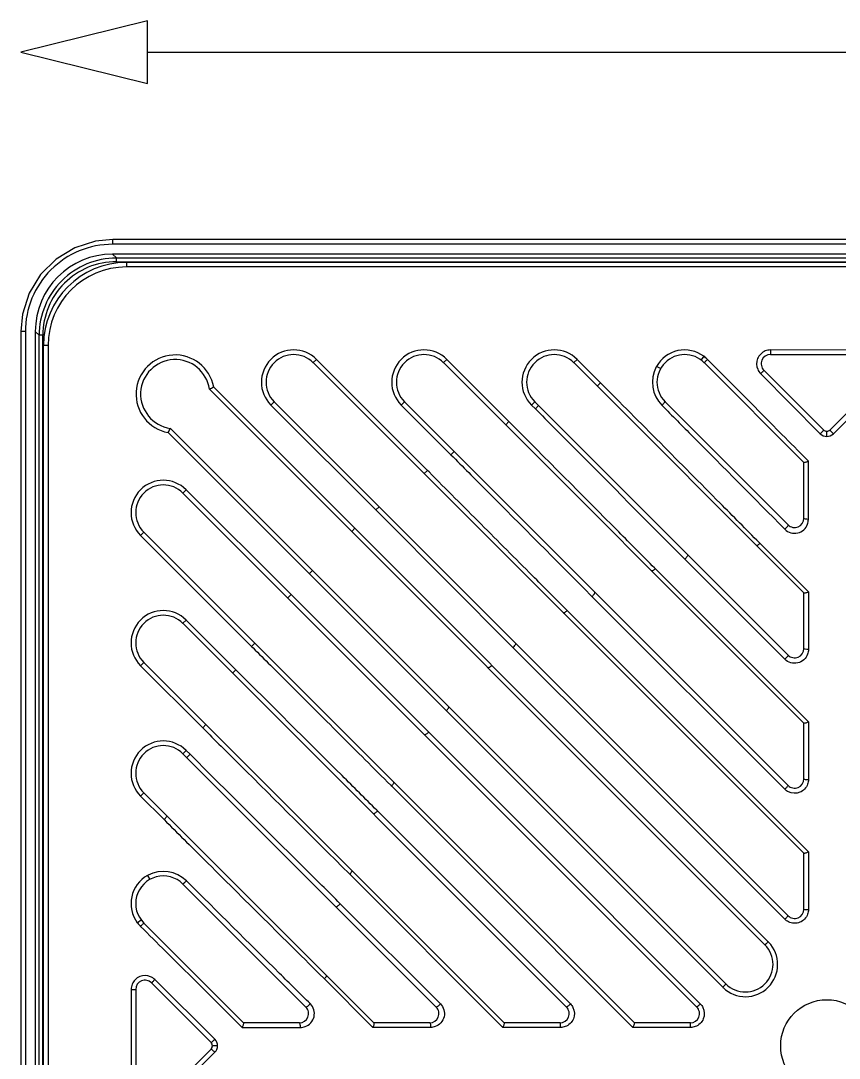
# Model space of a CAD drawing. Header units: millimetres. Extents: x 3083 to 7283, y 1609 to 4579.
# Drawn here: x 6664.9 to 6775.7, y 4065.6 to 4206.1 of the extents above; entities that cross this region are included whole.
import ezdxf

# ---------------------------------------------------------------- set-up
doc = ezdxf.new("R2010")
doc.units = ezdxf.units.MM

msp = doc.modelspace()

# ---------------------------------------------------------------- linework, layer by layer
for p, q in [((6682.07, 4206.06, -163.19), (6664.91, 4201.81, -163.19)), ((6682.07, 4197.56, -163.19), (6682.07, 4206.06, -163.19)), ((6664.91, 4201.81, -163.19), (6682.07, 4197.56, -163.19)), ((6682.07, 4201.81, -163.19), (6866.04, 4201.81, -163.19))]:
    msp.add_line(p, q)
at = {"linetype": 'Continuous'}
for p, q in [((6675.05, 4176.21, -163.19), (6672.23, 4175.32, -163.19)), ((6677.37, 4176.43, -163.19), (6675.05, 4176.21, -163.19)), ((6677.37, 4175.8, -163.19), (6677.37, 4176.43, -163.19)), ((6870.74, 4176.43, -163.19), (6677.37, 4176.43, -163.19)), ((6672.23, 4175.32, -163.19), (6669.69, 4173.79, -163.19)), ((6870.74, 4175.8, -163.19), (6677.37, 4175.8, -163.19)), ((6669.69, 4173.79, -163.19), (6667.59, 4171.69, -163.19)), ((6677.34, 4174.46, -163.19), (6677.86, 4173.94, -163.19)), ((6870.77, 4174.46, -163.19), (6677.34, 4174.46, -163.19)), ((6677.86, 4173.44, -163.19), (6677.86, 4173.94, -163.19)), ((6677.86, 4173.94, -163.19), (6870.24, 4173.94, -163.19)), ((6677.86, 4173.44, -163.19), (6870.24, 4173.44, -163.19)), ((6679.22, 4173.34, -163.19), (6679.22, 4172.72, -163.19)), ((6868.89, 4173.34, -163.19), (6679.22, 4173.34, -163.19)), ((6868.89, 4172.72, -163.19), (6679.22, 4172.72, -163.19)), ((6667.59, 4171.69, -163.19), (6666.04, 4169.16, -163.19)), ((6666.04, 4169.16, -163.19), (6665.14, 4166.34, -163.19)), ((6665.14, 4166.34, -163.19), (6664.91, 4163.97, -163.19)), ((6664.91, 4163.97, -163.19), (6664.91, 3970.6, -163.19)), ((6665.53, 4163.97, -163.19), (6664.91, 4163.97, -163.19)), ((6665.53, 4163.97, -163.19), (6665.53, 3970.6, -163.19)), ((6666.87, 4164, -163.19), (6666.87, 3970.57, -163.19)), ((6666.87, 4164, -163.19), (6667.4, 4163.47, -163.19)), ((6667.4, 3971.09, -163.19), (6667.4, 4163.47, -163.19)), ((6667.9, 4163.47, -163.19), (6667.4, 4163.47, -163.19)), ((6667.9, 3971.09, -163.19), (6667.9, 4163.47, -163.19)), ((6667.99, 3972.45, -163.19), (6667.99, 4162.11, -163.19)), ((6668.62, 4162.11, -163.19), (6667.99, 4162.11, -163.19)), ((6668.62, 4162.11, -163.19), (6668.62, 3972.45, -163.19)), ((6757.39, 4160.64, -163.19), (6757.02, 4160.13, -163.19)), ((6781.69, 4161.49, -163.19), (6766.42, 4161.48, -163.19)), ((6766.42, 4161.48, -163.19), (6766.42, 4160.86, -163.19)), ((6766.42, 4160.86, -163.19), (6781.69, 4160.86, -163.19)), ((6704.95, 4160.21, -163.19), (6704.51, 4159.77, -163.19)), ((6770.94, 4093.34, -163.19), (6704.51, 4159.77, -163.19)), ((6719.98, 4145.18, -163.19), (6704.95, 4160.21, -163.19)), ((6722.6, 4160.21, -163.19), (6722.15, 4159.77, -163.19)), ((6770.94, 4110.98, -163.19), (6722.15, 4159.77, -163.19)), ((6731.02, 4151.78, -163.19), (6722.6, 4160.21, -163.19)), ((6740.24, 4160.21, -163.19), (6739.8, 4159.77, -163.19)), ((6770.94, 4128.62, -163.19), (6739.8, 4159.77, -163.19)), ((6743.42, 4157.03, -163.19), (6740.24, 4160.21, -163.19)), ((6751.54, 4158.96, -163.19), (6751, 4159.27, -163.19)), ((6770.94, 4146.27, -163.19), (6757.45, 4159.77, -163.19)), ((6765.1, 4158.27, -163.19), (6773.17, 4150.14, -163.19)), ((6773.61, 4150.66, -163.19), (6765.54, 4158.73, -163.19)), ((6782.57, 4158.73, -163.19), (6774.5, 4150.66, -163.19)), ((6774.94, 4150.14, -163.19), (6783.01, 4158.27, -163.19)), ((6766.13, 4081.37, -163.19), (6691.04, 4156.47, -163.19)), ((6743.42, 4157.03, -163.19), (6742.98, 4156.59, -163.19)), ((6765.67, 4080.96, -163.19), (6690.46, 4156.17, -163.19)), ((6699.21, 4154.47, -163.19), (6698.77, 4154.03, -163.19)), ((6698.77, 4154.03, -163.19), (6714.01, 4138.79, -163.19)), ((6699.21, 4154.47, -163.19), (6768.8, 4084.88, -163.19)), ((6716.86, 4154.47, -163.19), (6716.42, 4154.03, -163.19)), ((6716.42, 4154.03, -163.19), (6723.16, 4147.3, -163.19)), ((6716.86, 4154.47, -163.19), (6768.8, 4102.53, -163.19)), ((6734.07, 4154.03, -163.19), (6734.51, 4154.47, -163.19)), ((6734.07, 4154.03, -163.19), (6734.59, 4153.51, -163.19)), ((6734.51, 4154.47, -163.19), (6768.8, 4120.18, -163.19)), ((6735.03, 4153.95, -163.19), (6734.59, 4153.51, -163.19)), ((6768.8, 4137.82, -163.19), (6752.15, 4154.47, -163.19)), ((6685.16, 4150.88, -163.19), (6760.38, 4075.66, -163.19)), ((6731.02, 4151.78, -163.19), (6730.58, 4151.34, -163.19)), ((6759.96, 4075.21, -163.19), (6684.86, 4150.3, -163.19)), ((6774.05, 4149.77, -163.19), (6774.05, 4150.48, -163.19)), ((6723.6, 4147.74, -163.19), (6723.16, 4147.3, -163.19)), ((6771.56, 4146.43, -163.19), (6771.33, 4146.67, -163.19)), ((6719.98, 4145.18, -163.19), (6719.54, 4144.74, -163.19)), ((6720.19, 4144.97, -163.19), (6719.98, 4145.18, -163.19)), ((6770.93, 4138.7, -163.19), (6770.93, 4146.28, -163.19)), ((6771.56, 4138.55, -163.19), (6771.56, 4146.43, -163.19)), ((6686.86, 4142.12, -163.19), (6687.3, 4142.56, -163.19)), ((6701.51, 4128.36, -163.19), (6687.3, 4142.56, -163.19)), ((6686.86, 4142.12, -163.19), (6756.45, 4072.53, -163.19)), ((6713.42, 4140.27, -163.19), (6712.98, 4139.83, -163.19)), ((6714.01, 4138.79, -163.19), (6731.47, 4121.31, -163.19)), ((6681.57, 4136.83, -163.19), (6681.13, 4136.39, -163.19)), ((6681.57, 4136.83, -163.19), (6748, 4070.4, -163.19)), ((6710.16, 4137.35, -163.19), (6709.72, 4136.91, -163.19)), ((6681.13, 4136.39, -163.19), (6696.15, 4121.36, -163.19)), ((6771.57, 4128.74, -163.19), (6764.9, 4135.4, -163.19)), ((6764.99, 4135.31, -163.19), (6764.9, 4135.4, -163.19)), ((6768.38, 4119.61, -163.19), (6754.82, 4133.16, -163.19)), ((6704.42, 4131.62, -163.19), (6703.98, 4131.18, -163.19)), ((6771.56, 4111.14, -163.19), (6750.73, 4131.97, -163.19)), ((6701.51, 4128.36, -163.19), (6701.07, 4127.91, -163.19)), ((6720.15, 4109.75, -163.19), (6701.51, 4128.36, -163.19)), ((6742.16, 4128.22, -163.19), (6768.38, 4102.01, -163.19)), ((6770.93, 4121.06, -163.19), (6770.93, 4128.63, -163.19)), ((6771.57, 4128.74, -163.19), (6771.56, 4120.93, -163.19)), ((6750.81, 4114.29, -163.19), (6738.77, 4126.33, -163.19)), ((6738.89, 4126.21, -163.19), (6738.77, 4126.33, -163.19)), ((6686.86, 4124.48, -163.19), (6687.3, 4124.92, -163.19)), ((6686.86, 4124.48, -163.19), (6738.81, 4072.53, -163.19)), ((6694.04, 4118.18, -163.19), (6687.3, 4124.92, -163.19)), ((6696.6, 4121.8, -163.19), (6696.15, 4121.36, -163.19)), ((6696.15, 4121.36, -163.19), (6696.37, 4121.15, -163.19)), ((6731.47, 4121.31, -163.19), (6744.88, 4107.9, -163.19)), ((6681.57, 4119.18, -163.19), (6681.13, 4118.74, -163.19)), ((6681.13, 4118.74, -163.19), (6689.55, 4110.32, -163.19)), ((6681.57, 4119.18, -163.19), (6730.35, 4070.4, -163.19)), ((6694.04, 4118.18, -163.19), (6693.6, 4117.74, -163.19)), ((6750.81, 4114.29, -163.19), (6771.35, 4093.76, -163.19)), ((6689.99, 4110.76, -163.19), (6689.55, 4110.32, -163.19)), ((6770.93, 4103.41, -163.19), (6770.93, 4110.99, -163.19)), ((6771.56, 4111.14, -163.19), (6771.56, 4103.33, -163.19)), ((6720.15, 4109.75, -163.19), (6733.42, 4096.47, -163.19)), ((6687.3, 4107.27, -163.19), (6686.86, 4106.83, -163.19)), ((6687.83, 4106.75, -163.19), (6687.3, 4107.27, -163.19)), ((6768.37, 4084.41, -163.19), (6744.88, 4107.9, -163.19)), ((6686.86, 4106.83, -163.19), (6721.16, 4072.53, -163.19)), ((6687.83, 4106.75, -163.19), (6687.38, 4106.31, -163.19)), ((6681.57, 4101.54, -163.19), (6681.13, 4101.09, -163.19)), ((6681.57, 4101.54, -163.19), (6712.71, 4070.39, -163.19)), ((6727.05, 4090.52, -163.19), (6715.01, 4102.57, -163.19)), ((6715.01, 4102.56, -163.19), (6715.12, 4102.45, -163.19)), ((6681.13, 4101.09, -163.19), (6684.31, 4097.91, -163.19)), ((6713.11, 4099.18, -163.19), (6739.33, 4072.96, -163.19)), ((6684.75, 4098.35, -163.19), (6684.31, 4097.91, -163.19)), ((6733.42, 4096.47, -163.19), (6756.92, 4072.96, -163.19)), ((6770.93, 4085.77, -163.19), (6770.93, 4093.34, -163.19)), ((6771.35, 4093.76, -163.19), (6771.56, 4093.54, -163.19)), ((6771.56, 4093.54, -163.19), (6771.56, 4085.73, -163.19)), ((6682.07, 4090.34, -163.19), (6682.38, 4089.8, -163.19)), ((6730.19, 4069.77, -163.19), (6709.36, 4090.6, -163.19)), ((6747.58, 4069.98, -163.19), (6727.05, 4090.53, -163.19)), ((6703.51, 4072.53, -163.19), (6686.86, 4089.18, -163.19)), ((6708.18, 4086.51, -163.19), (6721.73, 4072.96, -163.19)), ((6681.2, 4084.31, -163.19), (6680.7, 4083.94, -163.19)), ((6695.06, 4070.4, -163.19), (6681.57, 4083.89, -163.19)), ((6691.2, 4068.16, -163.19), (6683.06, 4076.24, -163.19)), ((6705.93, 4076.44, -163.19), (6706.03, 4076.34, -163.19)), ((6712.6, 4069.77, -163.19), (6706.03, 4076.34, -163.19)), ((6679.85, 4074.91, -163.19), (6679.85, 4059.65, -163.19)), ((6679.85, 4074.91, -163.19), (6680.47, 4074.91, -163.19)), ((6680.47, 4074.91, -163.19), (6680.47, 4059.65, -163.19)), ((6690.68, 4067.72, -163.19), (6682.6, 4075.8, -163.19)), ((6694.67, 4070, -163.19), (6694.9, 4069.77, -163.19)), ((6694.9, 4069.77, -163.19), (6702.79, 4069.77, -163.19)), ((6702.63, 4070.4, -163.19), (6695.06, 4070.4, -163.19)), ((6720.41, 4069.77, -163.19), (6712.6, 4069.77, -163.19)), ((6720.28, 4070.4, -163.19), (6712.7, 4070.4, -163.19)), ((6738.01, 4069.77, -163.19), (6730.19, 4069.77, -163.19)), ((6737.92, 4070.4, -163.19), (6730.35, 4070.4, -163.19)), ((6747.79, 4069.77, -163.19), (6747.58, 4069.98, -163.19)), ((6755.6, 4069.77, -163.19), (6747.79, 4069.77, -163.19)), ((6755.57, 4070.4, -163.19), (6747.99, 4070.4, -163.19)), ((6682.6, 4058.77, -163.19), (6690.68, 4066.84, -163.19)), ((6691.56, 4067.28, -163.19), (6690.86, 4067.28, -163.19)), ((6683.06, 4058.33, -163.19), (6691.2, 4066.4, -163.19))]:
    msp.add_line(p, q, dxfattribs=at)
msp.add_circle((6774.05, 4067.28, -163.19), 6.24, dxfattribs=at)
for centre, radius, start, end in [((6677.36, 4163.97, -163.19), 11.83, 89.9712, 180.0288), ((6677.86, 4163.47, -163.19), 10.46, 89.9817, 180.0184), ((6677.86, 4163.48, -163.19), 9.96, 89.9714, 180.0286), ((6679.22, 4162.11, -163.19), 11.23, 90, 180), ((6679.22, 4162.11, -163.19), 10.61, 90, 180), ((6685.82, 4155.51, -163.19), 5.3, 10.4397, 259.5603), ((6701.86, 4157.12, -163.19), 4.37, 45, 225), ((6701.86, 4157.12, -163.19), 3.74, 45, 225), ((6719.51, 4157.12, -163.19), 4.37, 45, 225), ((6719.51, 4157.12, -163.19), 3.74, 45, 225), ((6737.15, 4157.12, -163.19), 4.37, 45, 225), ((6737.15, 4157.12, -163.19), 3.74, 45, 225), ((6754.8, 4157.12, -163.19), 4.37, 53.6081, 150.5858), ((6754.8, 4157.12, -163.19), 3.74, 45, 225), ((6754.77, 4157.11, -163.19), 4.4, 44.8254, 53.4114), ((6766.42, 4159.62, -163.19), 1.25, 90, 225), ((6685.82, 4155.51, -163.19), 4.68, 8.1301, 261.8699), ((6754.86, 4157.11, -163.19), 4.42, 151.9273, 224.8124), ((6754.79, 4157.14, -163.19), 4.35, 150.7803, 151.8633), ((6676.03, 4185.01, -163.19), 32.24, 296.5781, 297.7429), ((6654.16, 4166.42, -163.19), 34.68, 332.2981, 333.3809), ((6774.05, 4151.1, -163.19), 0.624, 224.9986, 315.0014), ((6684.21, 4139.47, -163.19), 4.37, 45, 225), ((6684.21, 4139.47, -163.19), 3.74, 45, 225), ((6769.69, 4138.7, -163.19), 1.25, 225, 0), ((6769.65, 4138.55, -163.19), 1.91, 340.1685, 359.937), ((6684.21, 4121.83, -163.19), 4.37, 45, 225), ((6684.21, 4121.83, -163.19), 3.74, 45, 225), ((6769.69, 4121.06, -163.19), 1.25, 225, 0), ((6684.21, 4104.18, -163.19), 4.37, 45, 225), ((6684.21, 4104.18, -163.19), 3.74, 45, 225), ((6769.69, 4103.41, -163.19), 1.25, 225, 0), ((6684.21, 4086.54, -163.19), 4.37, 119.4142, 216.3919), ((6684.19, 4086.55, -163.19), 4.34, 118.1337, 119.2228), ((6684.22, 4086.48, -163.19), 4.42, 45.188, 118.067), ((6684.21, 4086.54, -163.19), 3.74, 44.997, 225), ((6769.69, 4085.77, -163.19), 1.25, 225, 0), ((6684.22, 4086.56, -163.19), 4.39, 216.5832, 225.1786), ((6763.04, 4078.29, -163.19), 4.36, 225.9413, 44.0536), ((6763.03, 4078.31, -163.19), 3.74, 225, 45), ((6763.05, 4078.3, -163.19), 4.35, 44.067, 44.9497), ((6681.72, 4074.91, -163.19), 1.25, 45, 180), ((6763.01, 4078.26, -163.19), 4.32, 225.0117, 225.8956), ((6702.63, 4071.65, -163.19), 1.25, 270, 45.0049), ((6720.28, 4071.65, -163.19), 1.25, 270, 45), ((6737.92, 4071.65, -163.19), 1.25, 270, 45), ((6755.57, 4071.65, -163.19), 1.25, 270, 45), ((6702.78, 4071.69, -163.19), 1.92, 270.071, 289.5697), ((6690.23, 4067.28, -163.19), 0.624, 314.9973, 45.0027)]:
    msp.add_arc(centre, radius, start, end, dxfattribs=at)
msp.add_ellipse((6677.37, 4163.97, -163.19), major_axis=(7.43, -7.43), ratio=0.997265, start_param=2.357564, end_param=3.925621, dxfattribs=at)
for points, knots in [([(6765.72, 4161.35, -163.19), (6765.27, 4161.16, -163.19), (6764.49, 4160.4, -163.19), (6764.51, 4159.31, -163.19), (6764.7, 4158.87, -163.19)], [0, 0, 0, 0, 0.499922, 1, 1, 1, 1]), ([(6757.45, 4159.77, -163.19), (6757.45, 4159.76, -163.19), (6757.46, 4159.79, -163.19), (6757.49, 4159.8, -163.19), (6757.53, 4159.85, -163.19), (6757.61, 4159.92, -163.19), (6757.73, 4160.05, -163.19), (6757.83, 4160.15, -163.19), (6757.89, 4160.21, -163.19)], [0, 0, 0, 0, 0.018871, 0.074676, 0.166279, 0.292538, 0.629293, 1, 1, 1, 1]), ([(6771.33, 4146.67, -163.19), (6770.22, 4147.79, -163.19), (6765.74, 4152.31, -163.19), (6761.25, 4156.82, -163.19), (6757.89, 4160.21, -163.19)], [0, 0, 0, 0, 0.249211, 1, 1, 1, 1]), ([(6765.1, 4158.27, -163.19), (6765.15, 4158.33, -163.19), (6765.26, 4158.43, -163.19), (6765.39, 4158.56, -163.19), (6765.46, 4158.65, -163.19), (6765.51, 4158.69, -163.19), (6765.52, 4158.72, -163.19), (6765.54, 4158.73, -163.19), (6765.54, 4158.73, -163.19)], [0, 0, 0, 0, 0.367911, 0.704961, 0.831765, 0.923963, 0.980353, 1, 1, 1, 1]), ([(6764.9, 4135.4, -163.19), (6763.13, 4137.19, -163.19), (6755.98, 4144.4, -163.19), (6748.82, 4151.61, -163.19), (6743.42, 4157.03, -163.19)], [0, 0, 0, 0, 0.247179, 1, 1, 1, 1]), ([(6734.59, 4153.51, -163.19), (6736.29, 4151.8, -163.19), (6743.04, 4145.02, -163.19), (6749.79, 4138.23, -163.19), (6754.82, 4133.16, -163.19)], [0, 0, 0, 0, 0.252523, 1, 1, 1, 1]), ([(6751.72, 4154, -163.19), (6751.78, 4154.05, -163.19), (6751.88, 4154.16, -163.19), (6752.01, 4154.29, -163.19), (6752.08, 4154.38, -163.19), (6752.12, 4154.43, -163.19), (6752.14, 4154.45, -163.19), (6752.16, 4154.47, -163.19), (6752.15, 4154.47, -163.19)], [0, 0, 0, 0, 0.36663, 0.703178, 0.829972, 0.922334, 0.97914, 1, 1, 1, 1]), ([(6751.72, 4154, -163.19), (6753.12, 4152.59, -163.19), (6758.67, 4147, -163.19), (6764.23, 4141.41, -163.19), (6768.38, 4137.22, -163.19)], [0, 0, 0, 0, 0.251774, 1, 1, 1, 1]), ([(6750.73, 4131.97, -163.19), (6749.11, 4133.6, -163.19), (6742.55, 4140.21, -163.19), (6735.97, 4146.81, -163.19), (6731.02, 4151.78, -163.19)], [0, 0, 0, 0, 0.246442, 1, 1, 1, 1]), ([(6773.17, 4150.14, -163.19), (6773.23, 4150.2, -163.19), (6773.34, 4150.31, -163.19), (6773.49, 4150.47, -163.19), (6773.56, 4150.57, -163.19), (6773.63, 4150.65, -163.19), (6773.61, 4150.66, -163.19)], [0, 0, 0, 0, 0.3562, 0.69557, 0.922647, 1, 1, 1, 1]), ([(6774.5, 4150.66, -163.19), (6774.48, 4150.65, -163.19), (6774.55, 4150.57, -163.19), (6774.61, 4150.47, -163.19), (6774.77, 4150.31, -163.19), (6774.88, 4150.2, -163.19), (6774.94, 4150.14, -163.19)], [0, 0, 0, 0, 0.077353, 0.30443, 0.6438, 1, 1, 1, 1]), ([(6723.16, 4147.3, -163.19), (6724.76, 4145.69, -163.19), (6731.09, 4139.33, -163.19), (6737.43, 4132.98, -163.19), (6742.16, 4128.22, -163.19)], [0, 0, 0, 0, 0.252826, 1, 1, 1, 1]), ([(6770.94, 4146.27, -163.19), (6770.96, 4146.26, -163.19), (6771.04, 4146.27, -163.19), (6771.17, 4146.29, -163.19), (6771.36, 4146.36, -163.19), (6771.49, 4146.41, -163.19), (6771.56, 4146.43, -163.19)], [0, 0, 0, 0, 0.109918, 0.335159, 0.64564, 1, 1, 1, 1]), ([(6738.77, 4126.33, -163.19), (6737.25, 4127.86, -163.19), (6733.4, 4131.72, -163.19), (6727.21, 4137.94, -163.19), (6722.53, 4142.61, -163.19), (6720.19, 4144.97, -163.19)], [0, 0, 0, 0, 0.245979, 0.621002, 1, 1, 1, 1]), ([(6771.56, 4138.55, -163.19), (6771.41, 4138.55, -163.19), (6771.21, 4138.57, -163.19), (6771, 4138.63, -163.19), (6770.93, 4138.68, -163.19), (6770.93, 4138.7, -163.19)], [0, 0, 0, 0, 0.683487, 0.895207, 1, 1, 1, 1]), ([(6768.38, 4137.22, -163.19), (6768.59, 4137, -163.19), (6769.15, 4136.66, -163.19), (6770.13, 4136.63, -163.19), (6770.99, 4137.08, -163.19), (6771.35, 4137.61, -163.19), (6771.45, 4137.9, -163.19)], [0, 0, 0, 0, 0.249597, 0.501905, 0.752832, 1, 1, 1, 1]), ([(6768.38, 4137.22, -163.19), (6768.44, 4137.28, -163.19), (6768.56, 4137.4, -163.19), (6768.71, 4137.58, -163.19), (6768.79, 4137.7, -163.19), (6768.82, 4137.8, -163.19), (6768.8, 4137.82, -163.19)], [0, 0, 0, 0, 0.338285, 0.672405, 0.903771, 1, 1, 1, 1]), ([(6764.53, 4135.04, -163.19), (6764.54, 4135.02, -163.19), (6764.61, 4135.03, -163.19), (6764.77, 4135.11, -163.19), (6764.9, 4135.22, -163.19), (6764.99, 4135.31, -163.19)], [0, 0, 0, 0, 0.104191, 0.313139, 1, 1, 1, 1]), ([(6755.21, 4133.77, -163.19), (6755.23, 4133.75, -163.19), (6755.22, 4133.65, -163.19), (6755.09, 4133.45, -163.19), (6754.94, 4133.27, -163.19), (6754.82, 4133.16, -163.19)], [0, 0, 0, 0, 0.105591, 0.33556, 1, 1, 1, 1]), ([(6750.84, 4131.86, -163.19), (6750.74, 4131.77, -163.19), (6750.6, 4131.66, -163.19), (6750.43, 4131.57, -163.19), (6750.35, 4131.57, -163.19), (6750.34, 4131.58, -163.19)], [0, 0, 0, 0, 0.669823, 0.88596, 1, 1, 1, 1]), ([(6742.27, 4128.11, -163.19), (6742.39, 4128.22, -163.19), (6742.53, 4128.38, -163.19), (6742.65, 4128.58, -163.19), (6742.65, 4128.68, -163.19), (6742.63, 4128.7, -163.19)], [0, 0, 0, 0, 0.661589, 0.88937, 1, 1, 1, 1]), ([(6770.94, 4128.62, -163.19), (6770.96, 4128.6, -163.19), (6771.05, 4128.6, -163.19), (6771.25, 4128.63, -163.19), (6771.44, 4128.69, -163.19), (6771.57, 4128.74, -163.19)], [0, 0, 0, 0, 0.127467, 0.353678, 1, 1, 1, 1]), ([(6738.36, 4125.92, -163.19), (6738.37, 4125.9, -163.19), (6738.46, 4125.9, -163.19), (6738.64, 4125.99, -163.19), (6738.79, 4126.12, -163.19), (6738.89, 4126.21, -163.19)], [0, 0, 0, 0, 0.117265, 0.335597, 1, 1, 1, 1]), ([(6731.59, 4121.19, -163.19), (6731.69, 4121.3, -163.19), (6731.83, 4121.46, -163.19), (6731.93, 4121.66, -163.19), (6731.94, 4121.75, -163.19), (6731.92, 4121.77, -163.19)], [0, 0, 0, 0, 0.661441, 0.882982, 1, 1, 1, 1]), ([(6696.37, 4121.15, -163.19), (6697.94, 4119.59, -163.19), (6701.85, 4115.68, -163.19), (6708.07, 4109.49, -163.19), (6712.69, 4104.85, -163.19), (6715.01, 4102.56, -163.19)], [0, 0, 0, 0, 0.252912, 0.629676, 1, 1, 1, 1]), ([(6771.45, 4120.29, -163.19), (6771.35, 4120, -163.19), (6770.99, 4119.47, -163.19), (6770.13, 4119.03, -163.19), (6769.16, 4119.06, -163.19), (6768.6, 4119.39, -163.19), (6768.38, 4119.61, -163.19)], [0, 0, 0, 0, 0.248235, 0.498905, 0.750316, 1, 1, 1, 1]), ([(6768.8, 4120.18, -163.19), (6768.82, 4120.16, -163.19), (6768.78, 4120.07, -163.19), (6768.7, 4119.96, -163.19), (6768.55, 4119.78, -163.19), (6768.44, 4119.67, -163.19), (6768.38, 4119.61, -163.19)], [0, 0, 0, 0, 0.086895, 0.312955, 0.649287, 1, 1, 1, 1]), ([(6771.56, 4120.93, -163.19), (6771.41, 4120.93, -163.19), (6771.21, 4120.94, -163.19), (6771.01, 4120.99, -163.19), (6770.93, 4121.04, -163.19), (6770.93, 4121.06, -163.19)], [0, 0, 0, 0, 0.688828, 0.901829, 1, 1, 1, 1]), ([(6728.71, 4118.79, -163.19), (6728.6, 4118.69, -163.19), (6728.45, 4118.56, -163.19), (6728.26, 4118.46, -163.19), (6728.17, 4118.46, -163.19), (6728.15, 4118.48, -163.19)], [0, 0, 0, 0, 0.661899, 0.881929, 1, 1, 1, 1]), ([(6713.11, 4099.18, -163.19), (6711.55, 4100.74, -163.19), (6705.19, 4107.07, -163.19), (6698.83, 4113.4, -163.19), (6694.04, 4118.18, -163.19)], [0, 0, 0, 0, 0.246085, 1, 1, 1, 1]), ([(6722.54, 4112.63, -163.19), (6722.65, 4112.73, -163.19), (6722.78, 4112.89, -163.19), (6722.87, 4113.08, -163.19), (6722.88, 4113.17, -163.19), (6722.86, 4113.18, -163.19)], [0, 0, 0, 0, 0.661899, 0.881929, 1, 1, 1, 1]), ([(6689.55, 4110.32, -163.19), (6691.22, 4108.66, -163.19), (6697.82, 4102.08, -163.19), (6704.42, 4095.51, -163.19), (6709.36, 4090.6, -163.19)], [0, 0, 0, 0, 0.252611, 1, 1, 1, 1]), ([(6770.94, 4110.98, -163.19), (6770.96, 4110.97, -163.19), (6771.04, 4110.98, -163.19), (6771.17, 4111, -163.19), (6771.36, 4111.06, -163.19), (6771.49, 4111.11, -163.19), (6771.56, 4111.14, -163.19)], [0, 0, 0, 0, 0.110621, 0.336092, 0.646347, 1, 1, 1, 1]), ([(6720.15, 4109.75, -163.19), (6720.04, 4109.64, -163.19), (6719.88, 4109.5, -163.19), (6719.68, 4109.4, -163.19), (6719.59, 4109.4, -163.19), (6719.57, 4109.41, -163.19)], [0, 0, 0, 0, 0.661441, 0.882982, 1, 1, 1, 1]), ([(6708.18, 4086.51, -163.19), (6706.5, 4088.17, -163.19), (6699.71, 4094.92, -163.19), (6692.93, 4101.66, -163.19), (6687.83, 4106.75, -163.19)], [0, 0, 0, 0, 0.246596, 1, 1, 1, 1]), ([(6715.12, 4102.45, -163.19), (6715.22, 4102.55, -163.19), (6715.34, 4102.7, -163.19), (6715.43, 4102.88, -163.19), (6715.43, 4102.96, -163.19), (6715.42, 4102.98, -163.19)], [0, 0, 0, 0, 0.664403, 0.882735, 1, 1, 1, 1]), ([(6770.93, 4103.41, -163.19), (6770.93, 4103.39, -163.19), (6771.02, 4103.37, -163.19), (6771.14, 4103.35, -163.19), (6771.34, 4103.33, -163.19), (6771.49, 4103.33, -163.19), (6771.56, 4103.33, -163.19)], [0, 0, 0, 0, 0.08764, 0.306154, 0.637703, 1, 1, 1, 1]), ([(6768.38, 4102.01, -163.19), (6768.43, 4102.07, -163.19), (6768.54, 4102.18, -163.19), (6768.69, 4102.34, -163.19), (6768.76, 4102.44, -163.19), (6768.82, 4102.52, -163.19), (6768.8, 4102.53, -163.19)], [0, 0, 0, 0, 0.35599, 0.693992, 0.920615, 1, 1, 1, 1]), ([(6771.46, 4102.7, -163.19), (6771.29, 4102.22, -163.19), (6770.49, 4101.37, -163.19), (6769.33, 4101.43, -163.19), (6768.87, 4101.65, -163.19)], [0, 0, 0, 0, 0.499287, 1, 1, 1, 1]), ([(6713.23, 4099.06, -163.19), (6713.12, 4098.95, -163.19), (6712.95, 4098.81, -163.19), (6712.75, 4098.69, -163.19), (6712.65, 4098.68, -163.19), (6712.64, 4098.7, -163.19)], [0, 0, 0, 0, 0.661589, 0.88937, 1, 1, 1, 1]), ([(6684.31, 4097.91, -163.19), (6686.12, 4096.11, -163.19), (6693.33, 4088.94, -163.19), (6700.54, 4081.78, -163.19), (6705.93, 4076.44, -163.19)], [0, 0, 0, 0, 0.252174, 1, 1, 1, 1]), ([(6770.94, 4093.34, -163.19), (6770.94, 4093.33, -163.19), (6770.97, 4093.34, -163.19), (6771.03, 4093.35, -163.19), (6771.16, 4093.39, -163.19), (6771.35, 4093.46, -163.19), (6771.49, 4093.51, -163.19), (6771.56, 4093.54, -163.19)], [0, 0, 0, 0, 0.030658, 0.096168, 0.321263, 0.638311, 1, 1, 1, 1]), ([(6709.47, 4090.5, -163.19), (6709.56, 4090.59, -163.19), (6709.68, 4090.74, -163.19), (6709.76, 4090.91, -163.19), (6709.77, 4090.98, -163.19), (6709.75, 4091, -163.19)], [0, 0, 0, 0, 0.676136, 0.88876, 1, 1, 1, 1]), ([(6687.34, 4089.62, -163.19), (6687.28, 4089.56, -163.19), (6687.17, 4089.45, -163.19), (6687.04, 4089.33, -163.19), (6686.95, 4089.25, -163.19), (6686.91, 4089.21, -163.19), (6686.88, 4089.19, -163.19), (6686.86, 4089.18, -163.19), (6686.86, 4089.18, -163.19)], [0, 0, 0, 0, 0.37424, 0.711844, 0.836541, 0.926002, 0.980239, 1, 1, 1, 1]), ([(6704.12, 4072.96, -163.19), (6702.73, 4074.33, -163.19), (6697.13, 4079.88, -163.19), (6691.54, 4085.44, -163.19), (6687.34, 4089.62, -163.19)], [0, 0, 0, 0, 0.247974, 1, 1, 1, 1]), ([(6707.57, 4086.12, -163.19), (6707.59, 4086.1, -163.19), (6707.69, 4086.12, -163.19), (6707.89, 4086.24, -163.19), (6708.06, 4086.39, -163.19), (6708.18, 4086.51, -163.19)], [0, 0, 0, 0, 0.105591, 0.33556, 1, 1, 1, 1]), ([(6768.37, 4084.41, -163.19), (6768.43, 4084.47, -163.19), (6768.53, 4084.57, -163.19), (6768.66, 4084.7, -163.19), (6768.73, 4084.79, -163.19), (6768.78, 4084.84, -163.19), (6768.79, 4084.86, -163.19), (6768.81, 4084.88, -163.19), (6768.8, 4084.88, -163.19)], [0, 0, 0, 0, 0.366616, 0.703014, 0.829844, 0.922294, 0.979174, 1, 1, 1, 1]), ([(6771.45, 4085.1, -163.19), (6771.37, 4084.86, -163.19), (6771.08, 4084.4, -163.19), (6770.42, 4083.95, -163.19), (6769.63, 4083.81, -163.19), (6769.1, 4083.94, -163.19), (6768.87, 4084.06, -163.19)], [0, 0, 0, 0, 0.249901, 0.499924, 0.750016, 1, 1, 1, 1]), ([(6770.93, 4085.77, -163.19), (6770.93, 4085.76, -163.19), (6770.96, 4085.76, -163.19), (6770.99, 4085.75, -163.19), (6771.05, 4085.75, -163.19), (6771.16, 4085.74, -163.19), (6771.34, 4085.73, -163.19), (6771.49, 4085.73, -163.19), (6771.56, 4085.73, -163.19)], [0, 0, 0, 0, 0.021286, 0.077969, 0.169966, 0.296253, 0.631983, 1, 1, 1, 1]), ([(6681.57, 4083.89, -163.19), (6681.57, 4083.89, -163.19), (6681.55, 4083.87, -163.19), (6681.54, 4083.85, -163.19), (6681.49, 4083.81, -163.19), (6681.41, 4083.73, -163.19), (6681.29, 4083.61, -163.19), (6681.18, 4083.5, -163.19), (6681.13, 4083.45, -163.19)], [0, 0, 0, 0, 0.018895, 0.074755, 0.166421, 0.292725, 0.629457, 1, 1, 1, 1]), ([(6681.13, 4083.45, -163.19), (6682.26, 4082.32, -163.19), (6686.77, 4077.84, -163.19), (6691.29, 4073.36, -163.19), (6694.67, 4070, -163.19)], [0, 0, 0, 0, 0.250619, 1, 1, 1, 1]), ([(6766.13, 4081.37, -163.19), (6766.07, 4081.32, -163.19), (6765.97, 4081.22, -163.19), (6765.84, 4081.1, -163.19), (6765.76, 4081.02, -163.19), (6765.72, 4080.98, -163.19), (6765.69, 4080.97, -163.19), (6765.68, 4080.95, -163.19), (6765.67, 4080.96, -163.19)], [0, 0, 0, 0, 0.372078, 0.708043, 0.8335, 0.924384, 0.979932, 1, 1, 1, 1]), ([(6682.47, 4076.64, -163.19), (6682.02, 4076.82, -163.19), (6680.94, 4076.84, -163.19), (6680.17, 4076.07, -163.19), (6679.99, 4075.62, -163.19)], [0, 0, 0, 0, 0.500081, 1, 1, 1, 1]), ([(6683.06, 4076.24, -163.19), (6683.01, 4076.18, -163.19), (6682.9, 4076.07, -163.19), (6682.77, 4075.95, -163.19), (6682.69, 4075.87, -163.19), (6682.64, 4075.83, -163.19), (6682.62, 4075.81, -163.19), (6682.6, 4075.79, -163.19), (6682.6, 4075.8, -163.19)], [0, 0, 0, 0, 0.371449, 0.709004, 0.834834, 0.925679, 0.980868, 1, 1, 1, 1]), ([(6706.3, 4076.81, -163.19), (6706.31, 4076.79, -163.19), (6706.3, 4076.72, -163.19), (6706.22, 4076.57, -163.19), (6706.11, 4076.43, -163.19), (6706.03, 4076.34, -163.19)], [0, 0, 0, 0, 0.10779, 0.321419, 1, 1, 1, 1]), ([(6759.96, 4075.21, -163.19), (6760.02, 4075.26, -163.19), (6760.12, 4075.37, -163.19), (6760.24, 4075.49, -163.19), (6760.31, 4075.57, -163.19), (6760.35, 4075.62, -163.19), (6760.37, 4075.64, -163.19), (6760.38, 4075.66, -163.19), (6760.38, 4075.66, -163.19)], [0, 0, 0, 0, 0.370293, 0.706021, 0.831969, 0.923529, 0.979676, 1, 1, 1, 1]), ([(6703.43, 4069.88, -163.19), (6703.71, 4069.98, -163.19), (6704.25, 4070.34, -163.19), (6704.7, 4071.2, -163.19), (6704.67, 4072.18, -163.19), (6704.34, 4072.74, -163.19), (6704.12, 4072.96, -163.19)], [0, 0, 0, 0, 0.247151, 0.498073, 0.75039, 1, 1, 1, 1]), ([(6704.12, 4072.96, -163.19), (6704.06, 4072.89, -163.19), (6703.94, 4072.78, -163.19), (6703.75, 4072.63, -163.19), (6703.63, 4072.54, -163.19), (6703.53, 4072.51, -163.19), (6703.51, 4072.53, -163.19)], [0, 0, 0, 0, 0.34448, 0.679235, 0.906413, 1, 1, 1, 1]), ([(6721.73, 4072.96, -163.19), (6721.95, 4072.74, -163.19), (6722.28, 4072.18, -163.19), (6722.31, 4071.2, -163.19), (6721.86, 4070.34, -163.19), (6721.32, 4069.98, -163.19), (6721.03, 4069.88, -163.19)], [0, 0, 0, 0, 0.249693, 0.50111, 0.751789, 1, 1, 1, 1]), ([(6721.16, 4072.53, -163.19), (6721.18, 4072.52, -163.19), (6721.27, 4072.56, -163.19), (6721.38, 4072.64, -163.19), (6721.56, 4072.78, -163.19), (6721.67, 4072.9, -163.19), (6721.73, 4072.96, -163.19)], [0, 0, 0, 0, 0.08888, 0.318168, 0.65407, 1, 1, 1, 1]), ([(6739.68, 4072.46, -163.19), (6739.91, 4072, -163.19), (6739.96, 4070.84, -163.19), (6739.11, 4070.05, -163.19), (6738.63, 4069.88, -163.19)], [0, 0, 0, 0, 0.500713, 1, 1, 1, 1]), ([(6739.33, 4072.96, -163.19), (6739.27, 4072.9, -163.19), (6739.16, 4072.79, -163.19), (6738.99, 4072.64, -163.19), (6738.9, 4072.58, -163.19), (6738.82, 4072.52, -163.19), (6738.81, 4072.53, -163.19)], [0, 0, 0, 0, 0.359442, 0.697701, 0.922007, 1, 1, 1, 1]), ([(6757.28, 4072.46, -163.19), (6757.51, 4072, -163.19), (6757.56, 4070.84, -163.19), (6756.71, 4070.05, -163.19), (6756.23, 4069.88, -163.19)], [0, 0, 0, 0, 0.500075, 1, 1, 1, 1]), ([(6756.92, 4072.96, -163.19), (6756.87, 4072.91, -163.19), (6756.76, 4072.8, -163.19), (6756.63, 4072.68, -163.19), (6756.55, 4072.6, -163.19), (6756.5, 4072.56, -163.19), (6756.47, 4072.54, -163.19), (6756.46, 4072.53, -163.19), (6756.45, 4072.53, -163.19)], [0, 0, 0, 0, 0.368427, 0.70509, 0.83142, 0.923175, 0.979438, 1, 1, 1, 1]), ([(6695.06, 4070.4, -163.19), (6695.08, 4070.38, -163.19), (6695.06, 4070.29, -163.19), (6695.04, 4070.17, -163.19), (6694.98, 4069.98, -163.19), (6694.93, 4069.84, -163.19), (6694.9, 4069.77, -163.19)], [0, 0, 0, 0, 0.109907, 0.335153, 0.645633, 1, 1, 1, 1]), ([(6702.79, 4069.77, -163.19), (6702.79, 4069.92, -163.19), (6702.77, 4070.13, -163.19), (6702.71, 4070.34, -163.19), (6702.65, 4070.4, -163.19), (6702.63, 4070.4, -163.19)], [0, 0, 0, 0, 0.683484, 0.895206, 1, 1, 1, 1]), ([(6712.71, 4070.39, -163.19), (6712.73, 4070.37, -163.19), (6712.74, 4070.29, -163.19), (6712.71, 4070.08, -163.19), (6712.65, 4069.9, -163.19), (6712.6, 4069.77, -163.19)], [0, 0, 0, 0, 0.127441, 0.353661, 1, 1, 1, 1]), ([(6720.28, 4070.4, -163.19), (6720.3, 4070.4, -163.19), (6720.35, 4070.33, -163.19), (6720.39, 4070.13, -163.19), (6720.41, 4069.92, -163.19), (6720.41, 4069.77, -163.19)], [0, 0, 0, 0, 0.098181, 0.311193, 1, 1, 1, 1]), ([(6730.35, 4070.4, -163.19), (6730.37, 4070.38, -163.19), (6730.36, 4070.29, -163.19), (6730.33, 4070.16, -163.19), (6730.27, 4069.98, -163.19), (6730.22, 4069.84, -163.19), (6730.19, 4069.77, -163.19)], [0, 0, 0, 0, 0.110591, 0.336072, 0.646339, 1, 1, 1, 1]), ([(6738.01, 4069.77, -163.19), (6738.01, 4069.85, -163.19), (6738, 4069.99, -163.19), (6737.99, 4070.2, -163.19), (6737.97, 4070.31, -163.19), (6737.94, 4070.4, -163.19), (6737.92, 4070.4, -163.19)], [0, 0, 0, 0, 0.362297, 0.693846, 0.91236, 1, 1, 1, 1]), ([(6748, 4070.4, -163.19), (6748, 4070.39, -163.19), (6748, 4070.37, -163.19), (6747.99, 4070.3, -163.19), (6747.94, 4070.17, -163.19), (6747.88, 4069.99, -163.19), (6747.82, 4069.85, -163.19), (6747.79, 4069.77, -163.19)], [0, 0, 0, 0, 0.030641, 0.096141, 0.321245, 0.638304, 1, 1, 1, 1]), ([(6755.6, 4069.77, -163.19), (6755.6, 4069.85, -163.19), (6755.6, 4070, -163.19), (6755.6, 4070.17, -163.19), (6755.59, 4070.29, -163.19), (6755.58, 4070.35, -163.19), (6755.58, 4070.38, -163.19), (6755.57, 4070.4, -163.19), (6755.57, 4070.4, -163.19)], [0, 0, 0, 0, 0.368017, 0.703747, 0.830034, 0.922031, 0.978714, 1, 1, 1, 1]), ([(6691.2, 4068.16, -163.19), (6691.14, 4068.1, -163.19), (6691.03, 4068, -163.19), (6690.86, 4067.84, -163.19), (6690.76, 4067.77, -163.19), (6690.69, 4067.71, -163.19), (6690.68, 4067.72, -163.19)], [0, 0, 0, 0, 0.358716, 0.698289, 0.923669, 1, 1, 1, 1]), ([(6691.2, 4066.4, -163.19), (6691.14, 4066.46, -163.19), (6691.03, 4066.57, -163.19), (6690.86, 4066.72, -163.19), (6690.77, 4066.79, -163.19), (6690.69, 4066.85, -163.19), (6690.68, 4066.84, -163.19)], [0, 0, 0, 0, 0.3562, 0.69557, 0.922647, 1, 1, 1, 1])]:
    msp.add_open_spline(points, degree=3, knots=knots, dxfattribs=at)
for points in [[(6766.42, 4161.49, -163.19), (6766.18, 4161.49, -163.19), (6765.94, 4161.44, -163.19), (6765.72, 4161.35, -163.19)], [(6764.7, 4158.87, -163.19), (6764.79, 4158.65, -163.19), (6764.93, 4158.44, -163.19), (6765.1, 4158.27, -163.19)], [(6773.17, 4150.14, -163.19), (6773.4, 4149.91, -163.19), (6773.74, 4149.77, -163.19), (6774.05, 4149.77, -163.19)], [(6774.05, 4149.77, -163.19), (6774.37, 4149.77, -163.19), (6774.71, 4149.91, -163.19), (6774.94, 4150.14, -163.19)], [(6771.56, 4120.93, -163.19), (6771.56, 4120.71, -163.19), (6771.53, 4120.49, -163.19), (6771.45, 4120.29, -163.19)], [(6771.56, 4103.33, -163.19), (6771.56, 4103.12, -163.19), (6771.53, 4102.9, -163.19), (6771.46, 4102.7, -163.19)], [(6768.87, 4101.65, -163.19), (6768.69, 4101.74, -163.19), (6768.52, 4101.87, -163.19), (6768.38, 4102.01, -163.19)], [(6771.56, 4085.73, -163.19), (6771.56, 4085.52, -163.19), (6771.53, 4085.3, -163.19), (6771.45, 4085.1, -163.19)], [(6768.87, 4084.06, -163.19), (6768.69, 4084.15, -163.19), (6768.52, 4084.27, -163.19), (6768.37, 4084.41, -163.19)], [(6683.06, 4076.24, -163.19), (6682.89, 4076.41, -163.19), (6682.69, 4076.54, -163.19), (6682.47, 4076.64, -163.19)], [(6679.99, 4075.62, -163.19), (6679.9, 4075.4, -163.19), (6679.85, 4075.15, -163.19), (6679.85, 4074.91, -163.19)], [(6739.33, 4072.96, -163.19), (6739.47, 4072.81, -163.19), (6739.59, 4072.64, -163.19), (6739.68, 4072.46, -163.19)], [(6756.92, 4072.96, -163.19), (6757.07, 4072.82, -163.19), (6757.19, 4072.64, -163.19), (6757.28, 4072.46, -163.19)], [(6721.03, 4069.88, -163.19), (6720.83, 4069.81, -163.19), (6720.62, 4069.77, -163.19), (6720.41, 4069.77, -163.19)], [(6738.63, 4069.88, -163.19), (6738.43, 4069.81, -163.19), (6738.22, 4069.77, -163.19), (6738.01, 4069.77, -163.19)], [(6756.23, 4069.88, -163.19), (6756.03, 4069.81, -163.19), (6755.82, 4069.77, -163.19), (6755.6, 4069.77, -163.19)], [(6691.56, 4067.28, -163.19), (6691.56, 4067.6, -163.19), (6691.42, 4067.94, -163.19), (6691.2, 4068.16, -163.19)], [(6691.2, 4066.4, -163.19), (6691.42, 4066.62, -163.19), (6691.56, 4066.96, -163.19), (6691.56, 4067.28, -163.19)]]:
    msp.add_open_spline(points, degree=3, dxfattribs=at)

doc.saveas('drawing.dxf')
